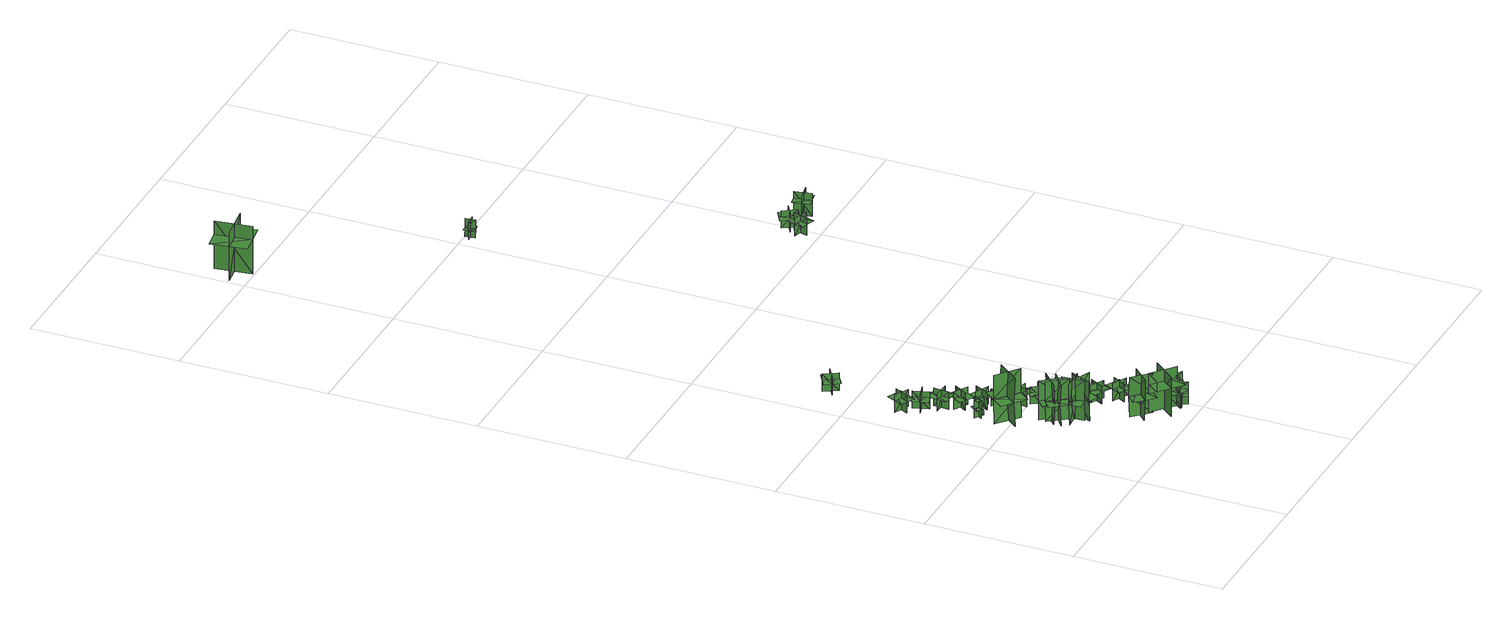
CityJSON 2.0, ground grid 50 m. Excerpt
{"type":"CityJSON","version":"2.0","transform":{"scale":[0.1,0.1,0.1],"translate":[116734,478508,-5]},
"CityObjects":{
"tree1":{"type":"SolitaryVegetationObject","geometry":[{"type":"MultiSurface","lod":"1","boundaries":[[[0,1,2]],[[0,2,3]],[[4,5,6]],[[4,6,7]],[[8,9,5]],[[8,5,4]],[[10,11,1]],[[10,1,0]],[[0,1,12]],[[0,12,13]],[[0,14,15]],[[0,15,1]]]}]},
"tree2":{"type":"SolitaryVegetationObject","geometry":[{"type":"MultiSurface","lod":"1","boundaries":[[[16,17,18]],[[16,18,19]],[[20,21,22]],[[20,22,23]],[[24,25,21]],[[24,21,20]],[[26,27,17]],[[26,17,16]],[[16,17,28]],[[16,28,29]],[[16,30,31]],[[16,31,17]]]}]},
"tree3":{"type":"SolitaryVegetationObject","geometry":[{"type":"MultiSurface","lod":"1","boundaries":[[[32,33,34]],[[32,34,35]],[[36,37,38]],[[36,38,39]],[[40,41,37]],[[40,37,36]],[[42,43,33]],[[42,33,32]],[[32,33,44]],[[32,44,45]],[[32,46,47]],[[32,47,33]]]}]},
"tree4":{"type":"SolitaryVegetationObject","geometry":[{"type":"MultiSurface","lod":"1","boundaries":[[[48,49,50]],[[48,50,51]],[[52,53,54]],[[52,54,55]],[[56,57,53]],[[56,53,52]],[[58,59,49]],[[58,49,48]],[[48,49,60]],[[48,60,61]],[[48,62,63]],[[48,63,49]]]}]},
"tree5":{"type":"SolitaryVegetationObject","geometry":[{"type":"MultiSurface","lod":"1","boundaries":[[[64,65,66]],[[64,66,67]],[[68,69,70]],[[68,70,71]],[[72,73,74]],[[72,74,75]],[[72,75,76]],[[72,76,77]]]}]},
"tree6":{"type":"SolitaryVegetationObject","geometry":[{"type":"MultiSurface","lod":"1","boundaries":[[[78,79,80]],[[78,80,81]],[[82,83,84]],[[82,84,85]],[[86,87,83]],[[86,83,82]],[[88,89,79]],[[88,79,78]],[[78,79,90]],[[78,90,91]],[[78,92,93]],[[78,93,79]]]}]},
"tree7":{"type":"SolitaryVegetationObject","geometry":[{"type":"MultiSurface","lod":"1","boundaries":[[[94,95,96]],[[94,96,97]],[[98,99,100]],[[98,100,101]],[[102,103,104]],[[102,104,105]],[[102,105,106]],[[102,106,107]]]}]},
"tree8":{"type":"SolitaryVegetationObject","geometry":[{"type":"MultiSurface","lod":"1","boundaries":[[[108,109,110]],[[108,110,111]],[[112,113,114]],[[112,114,115]],[[116,117,113]],[[116,113,112]],[[118,119,109]],[[118,109,108]],[[108,109,120]],[[108,120,121]],[[108,122,123]],[[108,123,109]]]}]},
"tree9":{"type":"SolitaryVegetationObject","geometry":[{"type":"MultiSurface","lod":"1","boundaries":[[[124,125,126]],[[124,126,127]],[[128,129,130]],[[128,130,131]],[[132,133,129]],[[132,129,128]],[[134,135,125]],[[134,125,124]],[[124,125,136]],[[124,136,137]],[[124,138,139]],[[124,139,125]]]}]},
"tree10":{"type":"SolitaryVegetationObject","geometry":[{"type":"MultiSurface","lod":"1","boundaries":[[[140,141,142]],[[140,142,143]],[[144,145,146]],[[144,146,147]],[[148,149,150]],[[148,150,151]],[[148,151,152]],[[148,152,153]]]}]},
"tree11":{"type":"SolitaryVegetationObject","geometry":[{"type":"MultiSurface","lod":"1","boundaries":[[[154,155,156]],[[154,156,157]],[[158,159,160]],[[158,160,161]],[[162,163,164]],[[162,164,165]],[[162,165,166]],[[162,166,167]]]}]},
"tree12":{"type":"SolitaryVegetationObject","geometry":[{"type":"MultiSurface","lod":"1","boundaries":[[[168,169,170]],[[168,170,171]],[[172,173,174]],[[172,174,175]],[[176,177,178]],[[176,178,179]],[[176,179,180]],[[176,180,181]]]}]},
"tree13":{"type":"SolitaryVegetationObject","geometry":[{"type":"MultiSurface","lod":"1","boundaries":[[[182,183,184]],[[182,184,185]],[[186,187,188]],[[186,188,189]],[[190,191,192]],[[190,192,193]],[[190,193,194]],[[190,194,195]]]}]},
"tree14":{"type":"SolitaryVegetationObject","geometry":[{"type":"MultiSurface","lod":"1","boundaries":[[[196,197,198]],[[196,198,199]],[[200,201,202]],[[200,202,203]],[[204,205,201]],[[204,201,200]],[[206,207,197]],[[206,197,196]],[[196,197,208]],[[196,208,209]],[[196,210,211]],[[196,211,197]]]}]},
"tree15":{"type":"SolitaryVegetationObject","geometry":[{"type":"MultiSurface","lod":"1","boundaries":[[[212,213,214]],[[212,214,215]],[[216,217,218]],[[216,218,219]],[[220,221,222]],[[220,222,223]],[[220,223,224]],[[220,224,225]]]}]},
"tree16":{"type":"SolitaryVegetationObject","geometry":[{"type":"MultiSurface","lod":"1","boundaries":[[[226,227,228]],[[226,228,229]],[[230,231,232]],[[230,232,233]],[[234,235,236]],[[234,236,237]],[[234,237,238]],[[234,238,239]]]}]},
"tree17":{"type":"SolitaryVegetationObject","geometry":[{"type":"MultiSurface","lod":"1","boundaries":[[[240,241,242]],[[240,242,243]],[[244,245,246]],[[244,246,247]],[[248,249,250]],[[248,250,251]],[[248,251,252]],[[248,252,253]]]}]},
"tree18":{"type":"SolitaryVegetationObject","geometry":[{"type":"MultiSurface","lod":"1","boundaries":[[[254,255,256]],[[254,256,257]],[[258,259,260]],[[258,260,261]],[[262,263,264]],[[262,264,265]],[[262,265,266]],[[262,266,267]]]}]},
"tree19":{"type":"SolitaryVegetationObject","geometry":[{"type":"MultiSurface","lod":"1","boundaries":[[[268,269,270]],[[268,270,271]],[[272,273,274]],[[272,274,275]],[[276,277,278]],[[276,278,279]],[[276,279,280]],[[276,280,281]]]}]},
"tree20":{"type":"SolitaryVegetationObject","geometry":[{"type":"MultiSurface","lod":"1","boundaries":[[[282,283,284]],[[282,284,285]],[[286,287,288]],[[286,288,289]],[[290,291,292]],[[290,292,293]],[[290,293,294]],[[290,294,295]]]}]},
"tree21":{"type":"SolitaryVegetationObject","geometry":[{"type":"MultiSurface","lod":"1","boundaries":[[[296,297,298]],[[296,298,299]],[[300,301,302]],[[300,302,303]],[[304,305,301]],[[304,301,300]],[[306,307,297]],[[306,297,296]],[[296,297,308]],[[296,308,309]],[[296,310,311]],[[296,311,297]]]}]},
"tree22":{"type":"SolitaryVegetationObject","geometry":[{"type":"MultiSurface","lod":"1","boundaries":[[[312,313,314]],[[312,314,315]],[[316,317,318]],[[316,318,319]],[[320,321,317]],[[320,317,316]],[[322,323,313]],[[322,313,312]],[[312,313,324]],[[312,324,325]],[[312,326,327]],[[312,327,313]]]}]},
"tree23":{"type":"SolitaryVegetationObject","geometry":[{"type":"MultiSurface","lod":"1","boundaries":[[[328,329,330]],[[328,330,331]],[[332,333,334]],[[332,334,335]],[[336,337,338]],[[336,338,339]],[[336,339,340]],[[336,340,341]]]}]},
"tree24":{"type":"SolitaryVegetationObject","geometry":[{"type":"MultiSurface","lod":"1","boundaries":[[[342,343,344]],[[342,344,345]],[[346,347,348]],[[346,348,349]],[[350,351,352]],[[350,352,353]],[[350,353,354]],[[350,354,355]]]}]},
"tree25":{"type":"SolitaryVegetationObject","geometry":[{"type":"MultiSurface","lod":"1","boundaries":[[[356,357,358]],[[356,358,359]],[[360,361,362]],[[360,362,363]],[[364,365,366]],[[364,366,367]],[[364,367,368]],[[364,368,369]]]}]},
"tree26":{"type":"SolitaryVegetationObject","geometry":[{"type":"MultiSurface","lod":"1","boundaries":[[[370,371,372]],[[370,372,373]],[[374,375,376]],[[374,376,377]],[[378,379,380]],[[378,380,381]],[[378,381,382]],[[378,382,383]]]}]},
"tree27":{"type":"SolitaryVegetationObject","geometry":[{"type":"MultiSurface","lod":"1","boundaries":[[[384,385,386]],[[384,386,387]],[[388,389,390]],[[388,390,391]],[[392,393,394]],[[392,394,395]],[[392,395,396]],[[392,396,397]]]}]},
"tree28":{"type":"SolitaryVegetationObject","geometry":[{"type":"MultiSurface","lod":"1","boundaries":[[[398,399,400]],[[398,400,401]],[[402,403,404]],[[402,404,405]],[[406,407,403]],[[406,403,402]],[[408,409,399]],[[408,399,398]],[[398,399,410]],[[398,410,411]],[[398,412,413]],[[398,413,399]]]}]},
"tree29":{"type":"SolitaryVegetationObject","geometry":[{"type":"MultiSurface","lod":"1","boundaries":[[[414,415,416]],[[414,416,417]],[[418,419,420]],[[418,420,421]],[[422,423,424]],[[422,424,425]],[[422,425,426]],[[422,426,427]]]}]},
"tree30":{"type":"SolitaryVegetationObject","geometry":[{"type":"MultiSurface","lod":"1","boundaries":[[[428,429,430]],[[428,430,431]],[[432,433,434]],[[432,434,435]],[[436,437,438]],[[436,438,439]],[[436,439,440]],[[436,440,441]]]}]},
"tree31":{"type":"SolitaryVegetationObject","geometry":[{"type":"MultiSurface","lod":"1","boundaries":[[[442,443,444]],[[442,444,445]],[[446,447,448]],[[446,448,449]],[[450,451,452]],[[450,452,453]],[[450,453,454]],[[450,454,455]]]}]}
},
"vertices":[
[95,526,123],[167,467,123],[198,504,123],[125,563,123],[159,533,123],[100,461,123],[104,458,208],[163,530,208],[163,530,37],[104,458,37],[92,523,37],[164,464,37],[167,467,208],[95,526,208],[65,489,123],[137,430,123],
[124,598,71],[104,570,71],[119,560,71],[138,588,71],[128,575,71],[101,594,71],[99,593,102],[127,573,102],[127,573,40],[99,593,40],[123,599,40],[103,571,40],[104,570,102],[124,598,102],[110,608,71],[90,580,71],
[171,385,108],[216,324,108],[248,347,108],[203,409,108],[223,378,108],[162,333,108],[164,329,178],[226,375,178],[226,375,38],[164,329,38],[168,383,38],[213,322,38],[216,324,178],[171,385,178],[140,363,108],[185,301,108],
[217,348,108],[166,405,108],[136,379,108],[187,322,108],[164,350,108],[221,401,108],[218,404,178],[161,353,178],[161,353,38],[218,404,38],[219,350,38],[168,407,38],[166,405,178],[217,348,178],[246,374,108],[195,431,108],
[35,831,38],[35,831,100],[83,808,100],[83,808,38],[69,842,38],[69,842,100],[47,796,100],[47,796,38],[72,849,80],[48,861,80],[20,803,80],[45,792,80],[69,780,80],[97,838,80],
[182,312,107],[258,317,107],[255,356,108],[179,351,108],[216,352,107],[221,276,107],[225,276,177],[220,352,177],[220,352,37],[225,276,37],[182,308,37],[258,314,37],[258,317,177],[182,312,177],[184,273,108],[261,278,108],
[96,740,38],[96,740,100],[80,792,100],[80,792,38],[64,758,38],[64,758,100],[114,773,100],[114,773,38],[57,756,80],[64,730,80],[126,748,80],[118,774,80],[111,800,80],[49,782,80],
[220,344,39],[226,344,39],[226,344,36],[220,344,36],[223,344,37],[223,344,42],[223,349,42],[223,349,37],[223,339,37],[223,339,42],[220,339,40],[226,339,40],[226,349,39],[220,349,39],[220,344,42],[226,344,42],
[226,263,107],[256,333,107],[219,348,107],[189,278,107],[205,311,107],[275,281,107],[277,285,177],[207,316,177],[207,316,37],[277,285,37],[228,261,37],[259,332,37],[256,333,177],[226,263,177],[261,247,107],[291,318,107],
[92,714,39],[92,714,101],[145,710,101],[145,710,39],[120,737,39],[120,737,101],[116,686,101],[116,686,39],[120,745,81],[94,747,81],[89,683,81],[116,681,81],[143,679,81],[147,743,81],
[168,645,39],[168,645,101],[122,672,101],[122,672,39],[132,637,39],[132,637,101],[159,681,101],[159,681,39],[128,630,80],[151,616,80],[184,671,80],[161,685,80],[139,699,80],[105,644,80],
[162,577,38],[162,577,100],[186,624,100],[186,624,38],[151,611,38],[151,611,100],[197,588,100],[197,588,38],[144,615,80],[132,591,80],[189,562,80],[201,585,80],[214,609,80],[157,639,80],
[214,528,38],[214,528,100],[188,575,100],[188,575,38],[179,539,38],[179,539,100],[224,564,100],[224,564,38],[172,535,80],[185,512,80],[241,542,80],[229,566,80],[216,589,80],[159,559,80],
[359,162,105],[304,108,105],[332,80,106],[386,133,106],[359,109,105],[306,164,105],[302,160,176],[356,106,176],[356,106,35],[302,160,35],[356,164,35],[302,111,35],[304,108,176],[359,162,176],[332,189,106],[277,136,106],
[240,523,39],[240,523,101],[225,472,101],[225,472,39],[257,491,39],[257,491,101],[208,506,101],[208,506,39],[264,489,81],[272,514,81],[211,533,81],[203,507,81],[195,482,81],[257,463,81],
[88,1041,40],[88,1041,102],[59,1086,102],[59,1086,40],[53,1049,40],[53,1049,102],[97,1077,102],[97,1077,40],[46,1045,82],[61,1022,82],[115,1057,82],[100,1079,82],[86,1102,82],[32,1068,82],
[282,460,39],[282,460,101],[237,432,101],[237,432,39],[273,425,39],[273,425,101],[246,469,101],[246,469,39],[277,418,81],[300,432,81],[266,487,81],[244,473,81],[221,458,81],[255,404,81],
[421,51,38],[345,115,38],[345,115,177],[421,51,177],[416,117,38],[352,41,38],[352,41,177],[416,117,177],[416,117,138],[377,149,138],[313,73,138],[352,41,138],[390,9,138],[454,86,138],
[273,415,39],[273,415,101],[314,381,101],[314,381,39],[309,418,39],[309,418,101],[276,378,101],[276,378,39],[314,424,81],[293,441,81],[252,391,81],[273,374,81],[294,357,81],[334,407,81],
[336,268,39],[336,268,101],[363,314,101],[363,314,39],[327,303,39],[327,303,101],[372,277,101],[372,277,39],[321,307,81],[307,283,81],[363,251,81],[376,275,81],[390,298,81],[334,330,81],
[402,35,94],[435,84,94],[409,101,95],[376,52,95],[393,75,94],[442,42,94],[444,45,149],[395,78,149],[395,78,40],[444,45,40],[404,33,40],[437,83,40],[435,84,149],[402,35,149],[427,18,95],[460,68,95],
[411,33,79],[450,50,79],[441,71,79],[402,53,79],[421,61,79],[438,22,79],[440,23,118],[423,62,118],[423,62,40],[440,23,40],[412,32,40],[450,49,40],[450,50,118],[411,33,118],[420,14,79],[458,31,79],
[367,245,38],[367,245,100],[414,220,100],[414,220,38],[402,255,38],[402,255,100],[377,210,100],[377,210,38],[405,262,80],[382,275,80],[352,218,80],[375,206,80],[399,193,80],[429,250,80],
[445,161,40],[445,161,102],[396,182,102],[396,182,40],[411,148,40],[411,148,102],[432,195,102],[432,195,40],[408,141,82],[433,130,82],[458,189,82],[433,200,82],[409,210,82],[384,151,82],
[437,110,41],[437,110,103],[455,161,103],[455,161,41],[422,143,41],[422,143,103],[471,126,103],[471,126,41],[415,146,83],[405,121,83],[466,99,83],[475,124,83],[484,149,83],[424,171,83],
[489,102,40],[489,102,102],[435,101,102],[435,101,40],[463,77,40],[463,77,102],[462,128,102],[462,128,40],[463,69,82],[490,69,82],[489,133,82],[462,133,82],[436,132,82],[437,68,82],
[16,3057,2],[137,3073,2],[137,3073,171],[16,3057,171],[81,3007,2],[64,3128,2],[64,3128,171],[81,3007,171],[81,3007,124],[141,3016,124],[124,3136,124],[64,3128,124],[4,3119,124],[21,2999,124],
[556,2501,32],[559,2467,32],[576,2468,33],[574,2502,33],[574,2486,32],[540,2484,32],[541,2482,64],[574,2484,64],[574,2484,1],[541,2482,1],[555,2501,1],[557,2467,1],[559,2467,64],[556,2501,64],[539,2500,33],[541,2466,33],
[902,1545,40],[902,1545,102],[953,1529,102],[953,1529,40],[934,1561,40],[934,1561,102],[919,1512,102],[919,1512,40],[937,1569,82],[912,1577,82],[892,1516,82],[917,1508,82],[942,1499,82],[962,1560,82],
[914,1565,43],[914,1565,105],[960,1592,105],[960,1592,43],[923,1600,43],[923,1600,105],[950,1556,105],[950,1556,43],[919,1607,85],[896,1593,85],[929,1538,85],[952,1552,85],[975,1565,85],[942,1620,85],
[1005,1567,36],[1063,1579,36],[1063,1579,118],[1005,1567,118],[1038,1545,36],[1026,1603,36],[1026,1603,118],[1038,1545,118],[1038,1545,95],[1067,1551,95],[1055,1609,95],[1026,1603,95],[997,1597,95],[1009,1539,95]
]}
